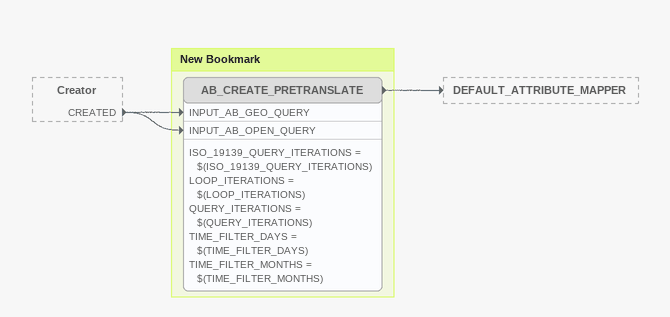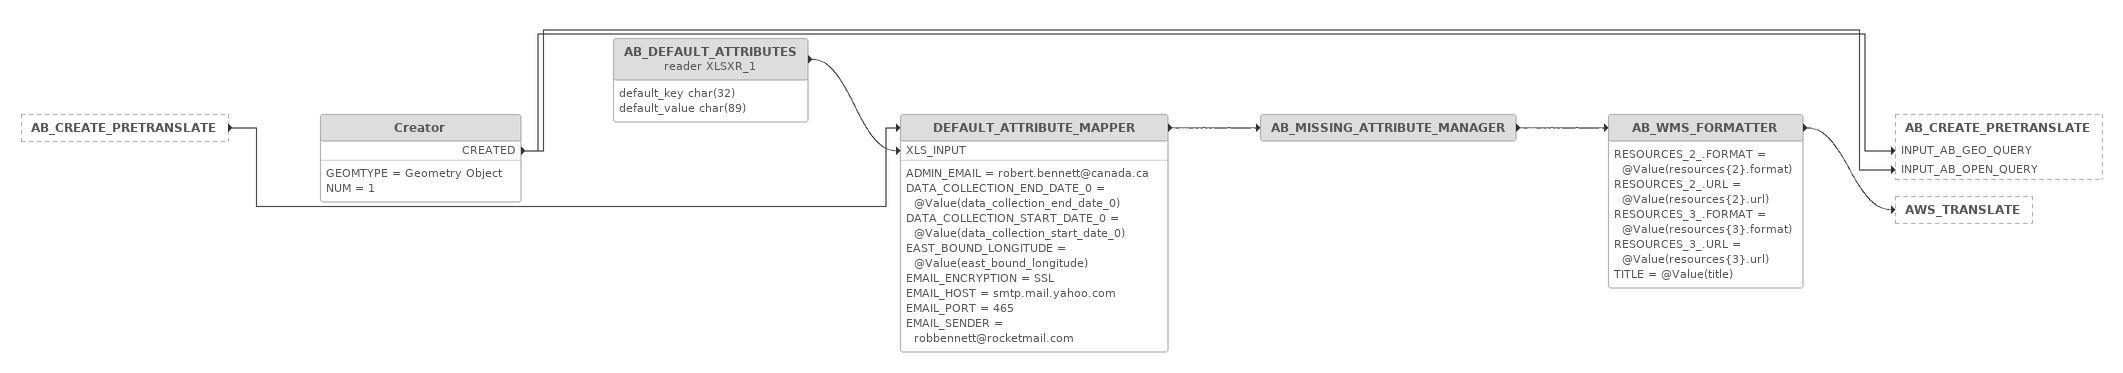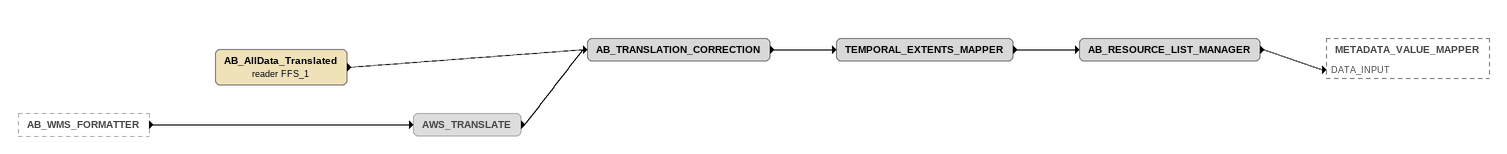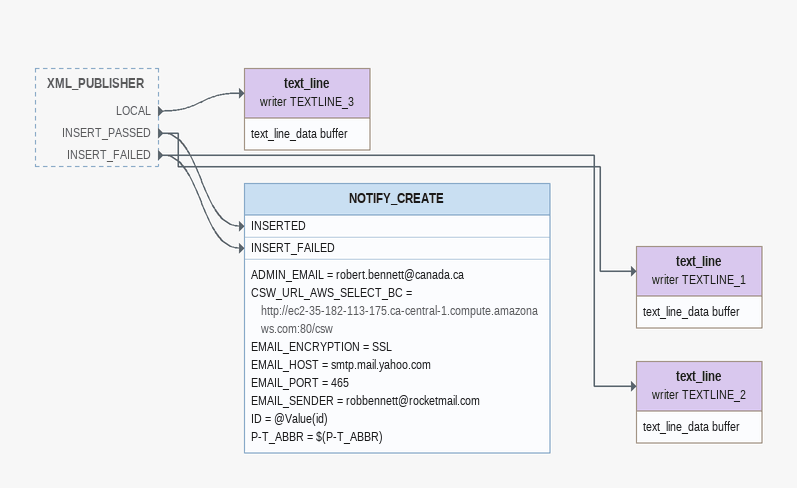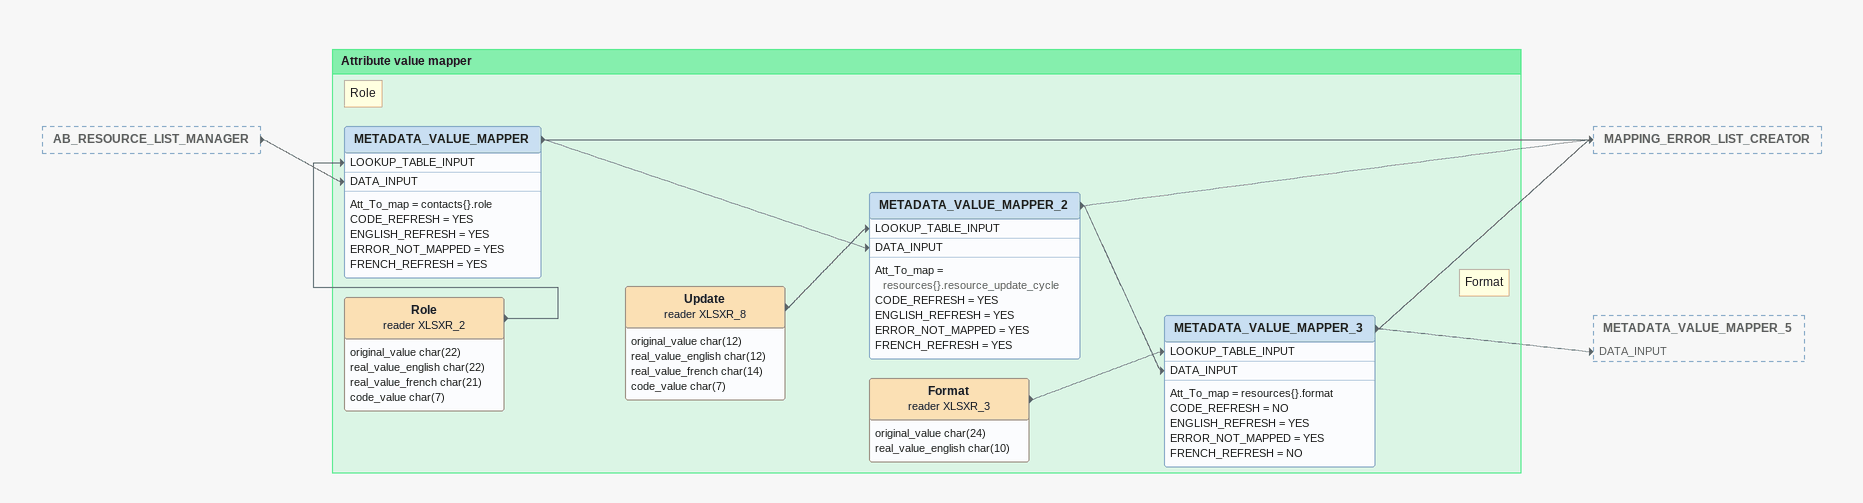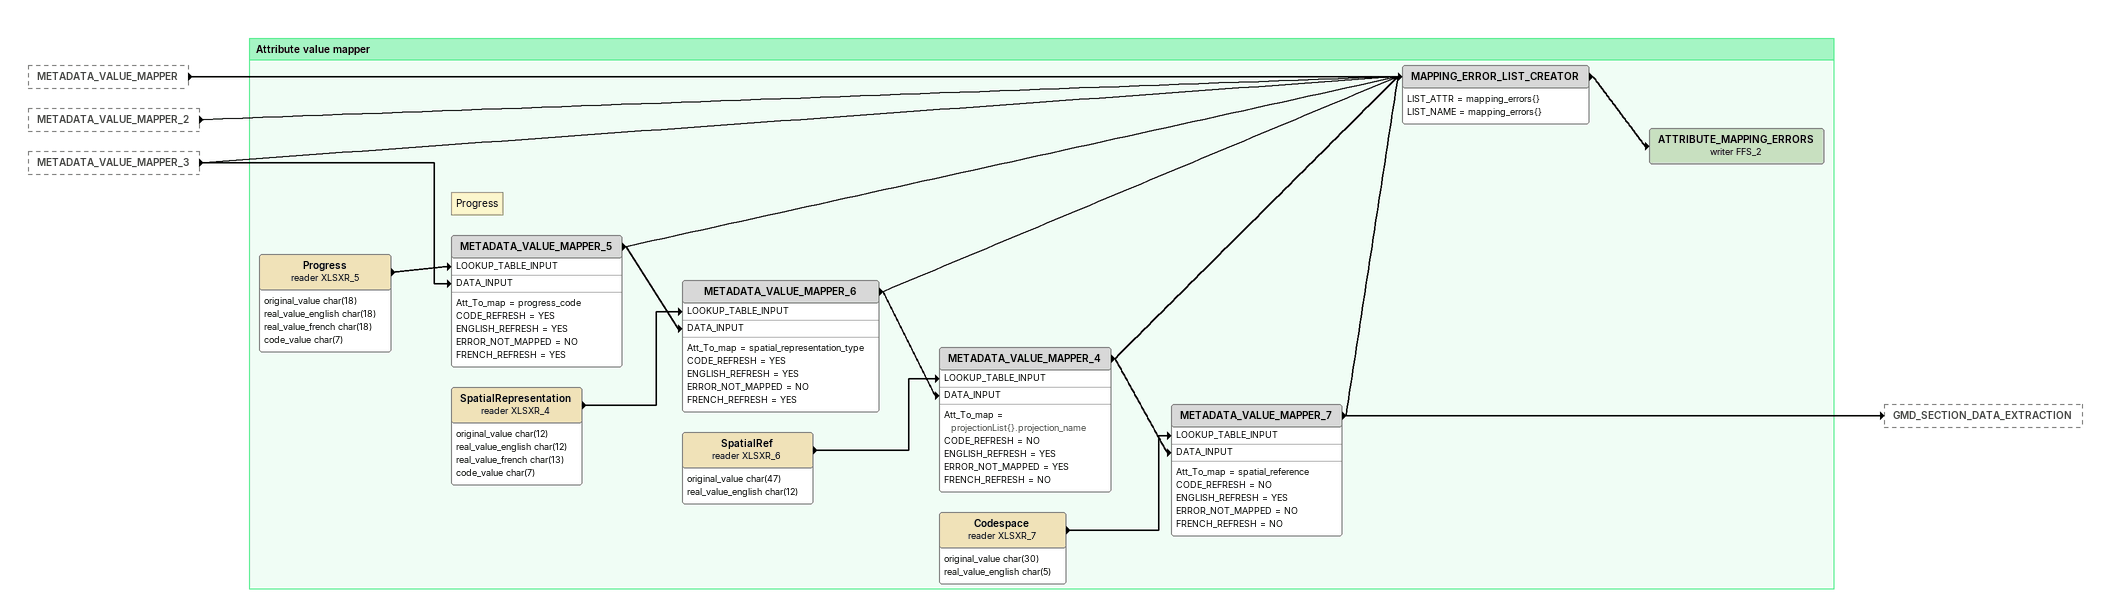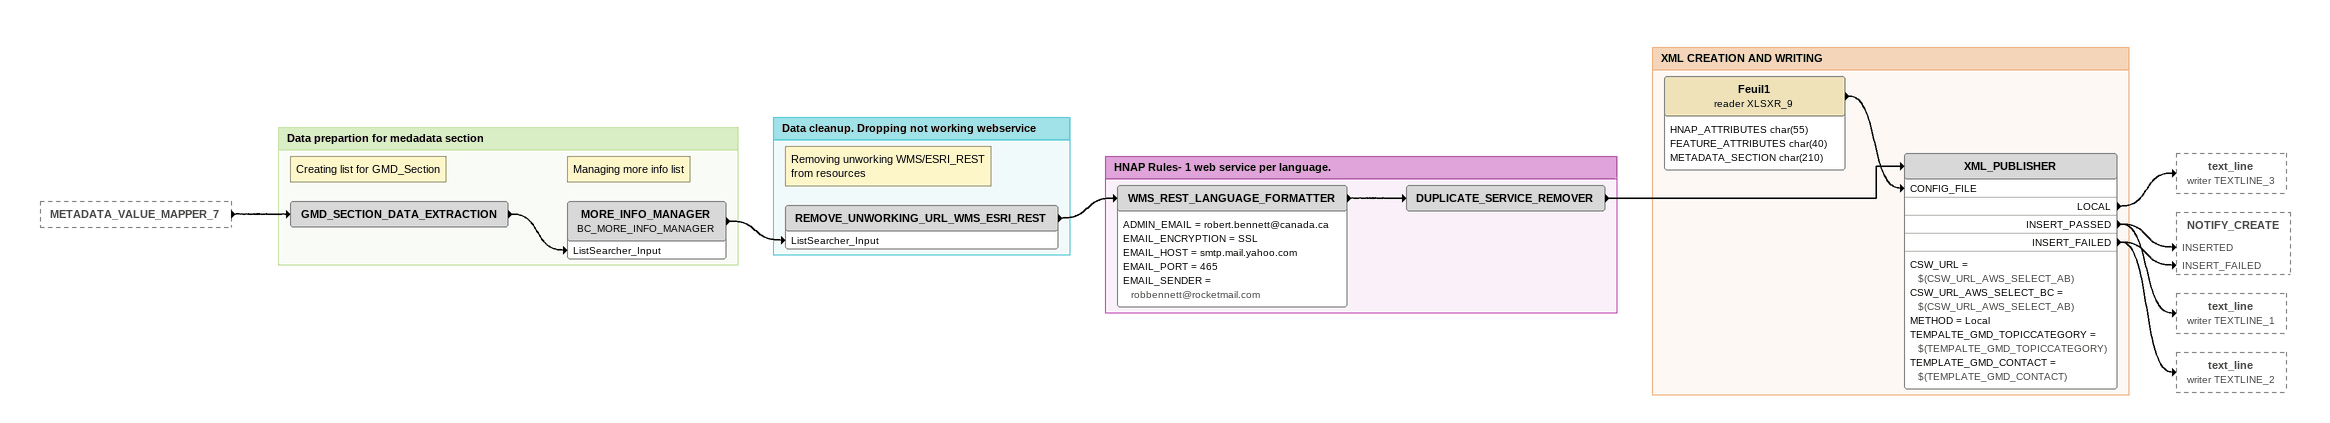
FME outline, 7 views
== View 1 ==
Creator [outside]
    CREATED -> AB_CREATE_PRETRANSLATE [INPUT_AB_GEO_QUERY]
    CREATED -> AB_CREATE_PRETRANSLATE [INPUT_AB_OPEN_QUERY]

Bookmark: New Bookmark
AB_CREATE_PRETRANSLATE [off]
    ISO_19139_QUERY_ITERATIONS = $(ISO_19139_QUERY_ITERATIONS)
    LOOP_ITERATIONS = $(LOOP_ITERATIONS)
    QUERY_ITERATIONS = $(QUERY_ITERATIONS)
    TIME_FILTER_DAYS = $(TIME_FILTER_DAYS)
    TIME_FILTER_MONTHS = $(TIME_FILTER_MONTHS)
    -> DEFAULT_ATTRIBUTE_MAPPER

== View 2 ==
AB_CREATE_PRETRANSLATE [outside]
    -> DEFAULT_ATTRIBUTE_MAPPER
Creator [off]
    GEOMTYPE = Geometry Object
    NUM = 1
    CREATED -> AB_CREATE_PRETRANSLATE [INPUT_AB_GEO_QUERY]
    CREATED -> AB_CREATE_PRETRANSLATE [INPUT_AB_OPEN_QUERY]
AB_DEFAULT_ATTRIBUTES (reader XLSXR_1) [off]
    attributes: default_key char(32), default_value char(89)
    -> DEFAULT_ATTRIBUTE_MAPPER [XLS_INPUT]
DEFAULT_ATTRIBUTE_MAPPER [off]
    ADMIN_EMAIL = robert.bennett@canada.ca
    DATA_COLLECTION_END_DATE_0 = @Value(data_collection_end_date_0)
    DATA_COLLECTION_START_DATE_0 = @Value(data_collection_start_date_0)
    EAST_BOUND_LONGITUDE = @Value(east_bound_longitude)
    EMAIL_ENCRYPTION = SSL
    EMAIL_HOST = smtp.mail.yahoo.com
    EMAIL_PORT = 465
    EMAIL_SENDER = robbennett@rocketmail.com
    -> AB_MISSING_ATTRIBUTE_MANAGER
AB_MISSING_ATTRIBUTE_MANAGER [off]
    -> AB_WMS_FORMATTER
AB_WMS_FORMATTER [off]
    RESOURCES_2_.FORMAT = @Value(resources{2}.format)
    RESOURCES_2_.URL = @Value(resources{2}.url)
    RESOURCES_3_.FORMAT = @Value(resources{3}.format)
    RESOURCES_3_.URL = @Value(resources{3}.url)
    TITLE = @Value(title)
    -> AWS_TRANSLATE

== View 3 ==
AB_WMS_FORMATTER [outside]
    -> AWS_TRANSLATE
AWS_TRANSLATE [off]
    -> AB_TRANSLATION_CORRECTION
AB_AllData_Translated (reader FFS_1)
    -> AB_TRANSLATION_CORRECTION
AB_TRANSLATION_CORRECTION
    -> TEMPORAL_EXTENTS_MAPPER
TEMPORAL_EXTENTS_MAPPER
    -> AB_RESOURCE_LIST_MANAGER
AB_RESOURCE_LIST_MANAGER
    -> METADATA_VALUE_MAPPER [DATA_INPUT]

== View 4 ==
XML_PUBLISHER [outside]
    LOCAL -> text_line (writer TEXTLINE_3)
    INSERT_PASSED -> NOTIFY_CREATE [INSERTED]
    INSERT_PASSED -> text_line (writer TEXTLINE_1)
    INSERT_FAILED -> NOTIFY_CREATE [INSERT_FAILED]
    INSERT_FAILED -> text_line (writer TEXTLINE_2)
text_line (writer TEXTLINE_3)
    attributes: text_line_data buffer
NOTIFY_CREATE
    ADMIN_EMAIL = robert.bennett@canada.ca
    CSW_URL_AWS_SELECT_BC = http://ec2-35-182-113-175.ca-central-1.compute.amazonaws.com:80/csw
    EMAIL_ENCRYPTION = SSL
    EMAIL_HOST = smtp.mail.yahoo.com
    EMAIL_PORT = 465
    EMAIL_SENDER = robbennett@rocketmail.com
    ID = @Value(id)
    P-T_ABBR = $(P-T_ABBR)
text_line (writer TEXTLINE_1)
    attributes: text_line_data buffer
text_line (writer TEXTLINE_2)
    attributes: text_line_data buffer

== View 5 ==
AB_RESOURCE_LIST_MANAGER [outside]
    -> METADATA_VALUE_MAPPER [DATA_INPUT]

Bookmark: Attribute value mapper
Role (reader XLSXR_2)
    attributes: original_value char(22), real_value_english char(22), real_value_french char(21), code_value char(7)
    -> METADATA_VALUE_MAPPER [LOOKUP_TABLE_INPUT]
Note: Role
METADATA_VALUE_MAPPER
    Att_To_map = contacts{}.role
    CODE_REFRESH = YES
    ENGLISH_REFRESH = YES
    ERROR_NOT_MAPPED = YES
    FRENCH_REFRESH = YES
    -> METADATA_VALUE_MAPPER_2 [DATA_INPUT]
    -> MAPPING_ERROR_LIST_CREATOR
Update (reader XLSXR_8)
    attributes: original_value char(12), real_value_english char(12), real_value_french char(14), code_value char(7)
    -> METADATA_VALUE_MAPPER_2 [LOOKUP_TABLE_INPUT]
METADATA_VALUE_MAPPER_2
    Att_To_map = resources{}.resource_update_cycle
    CODE_REFRESH = YES
    ENGLISH_REFRESH = YES
    ERROR_NOT_MAPPED = YES
    FRENCH_REFRESH = YES
    -> MAPPING_ERROR_LIST_CREATOR
    -> METADATA_VALUE_MAPPER_3 [DATA_INPUT]
Format (reader XLSXR_3)
    attributes: original_value char(24), real_value_english char(10)
    -> METADATA_VALUE_MAPPER_3 [LOOKUP_TABLE_INPUT]
Note: Format
METADATA_VALUE_MAPPER_3
    Att_To_map = resources{}.format
    CODE_REFRESH = NO
    ENGLISH_REFRESH = YES
    ERROR_NOT_MAPPED = YES
    FRENCH_REFRESH = NO
    -> METADATA_VALUE_MAPPER_5 [DATA_INPUT]
    -> MAPPING_ERROR_LIST_CREATOR

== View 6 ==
METADATA_VALUE_MAPPER [outside]
    -> MAPPING_ERROR_LIST_CREATOR
METADATA_VALUE_MAPPER_2 [outside]
    -> MAPPING_ERROR_LIST_CREATOR
METADATA_VALUE_MAPPER_3 [outside]
    -> METADATA_VALUE_MAPPER_5 [DATA_INPUT]
    -> MAPPING_ERROR_LIST_CREATOR

Bookmark: Attribute value mapper
Progress (reader XLSXR_5)
    attributes: original_value char(18), real_value_english char(18), real_value_french char(18), code_value char(7)
    -> METADATA_VALUE_MAPPER_5 [LOOKUP_TABLE_INPUT]
Note: Progress
METADATA_VALUE_MAPPER_5
    Att_To_map = progress_code
    CODE_REFRESH = YES
    ENGLISH_REFRESH = YES
    ERROR_NOT_MAPPED = NO
    FRENCH_REFRESH = YES
    -> METADATA_VALUE_MAPPER_6 [DATA_INPUT]
    -> MAPPING_ERROR_LIST_CREATOR
SpatialRepresentation (reader XLSXR_4)
    attributes: original_value char(12), real_value_english char(12), real_value_french char(13), code_value char(7)
    -> METADATA_VALUE_MAPPER_6 [LOOKUP_TABLE_INPUT]
METADATA_VALUE_MAPPER_6
    Att_To_map = spatial_representation_type
    CODE_REFRESH = YES
    ENGLISH_REFRESH = YES
    ERROR_NOT_MAPPED = NO
    FRENCH_REFRESH = YES
    -> MAPPING_ERROR_LIST_CREATOR
    -> METADATA_VALUE_MAPPER_4 [DATA_INPUT]
SpatialRef (reader XLSXR_6)
    attributes: original_value char(47), real_value_english char(12)
    -> METADATA_VALUE_MAPPER_4 [LOOKUP_TABLE_INPUT]
METADATA_VALUE_MAPPER_4
    Att_To_map = projectionList{}.projection_name
    CODE_REFRESH = NO
    ENGLISH_REFRESH = YES
    ERROR_NOT_MAPPED = YES
    FRENCH_REFRESH = NO
    -> MAPPING_ERROR_LIST_CREATOR
    -> METADATA_VALUE_MAPPER_7 [DATA_INPUT]
Codespace (reader XLSXR_7)
    attributes: original_value char(30), real_value_english char(5)
    -> METADATA_VALUE_MAPPER_7 [LOOKUP_TABLE_INPUT]
METADATA_VALUE_MAPPER_7
    Att_To_map = spatial_reference
    CODE_REFRESH = NO
    ENGLISH_REFRESH = YES
    ERROR_NOT_MAPPED = NO
    FRENCH_REFRESH = NO
    -> MAPPING_ERROR_LIST_CREATOR
    -> GMD_SECTION_DATA_EXTRACTION
MAPPING_ERROR_LIST_CREATOR
    LIST_ATTR = mapping_errors{}
    LIST_NAME = mapping_errors{}
    -> ATTRIBUTE_MAPPING_ERRORS (writer FFS_2)
ATTRIBUTE_MAPPING_ERRORS (writer FFS_2)

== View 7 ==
METADATA_VALUE_MAPPER_7 [outside]
    -> GMD_SECTION_DATA_EXTRACTION

Bookmark: Data prepartion for medadata section
Note: Creating list for GMD_Section
GMD_SECTION_DATA_EXTRACTION
    -> MORE_INFO_MANAGER [ListSearcher_Input]
Note: Managing more info list
MORE_INFO_MANAGER: BC_MORE_INFO_MANAGER
    -> REMOVE_UNWORKING_URL_WMS_ESRI_REST [ListSearcher_Input]

Bookmark: Data cleanup. Dropping not working webservice
Note: Removing unworking WMS/ESRI_REST from resources
REMOVE_UNWORKING_URL_WMS_ESRI_REST
    -> WMS_REST_LANGUAGE_FORMATTER

Bookmark: HNAP Rules- 1 web service per language.
WMS_REST_LANGUAGE_FORMATTER
    ADMIN_EMAIL = robert.bennett@canada.ca
    EMAIL_ENCRYPTION = SSL
    EMAIL_HOST = smtp.mail.yahoo.com
    EMAIL_PORT = 465
    EMAIL_SENDER = robbennett@rocketmail.com
    -> DUPLICATE_SERVICE_REMOVER
DUPLICATE_SERVICE_REMOVER
    -> XML_PUBLISHER

Bookmark: XML CREATION AND WRITING
Feuil1 (reader XLSXR_9)
    attributes: HNAP_ATTRIBUTES char(55), FEATURE_ATTRIBUTES char(40), METADATA_SECTION char(210)
    -> XML_PUBLISHER [CONFIG_FILE]
XML_PUBLISHER
    CSW_URL = $(CSW_URL_AWS_SELECT_AB)
    CSW_URL_AWS_SELECT_BC = $(CSW_URL_AWS_SELECT_AB)
    METHOD = Local
    TEMPALTE_GMD_TOPICCATEGORY = $(TEMPALTE_GMD_TOPICCATEGORY)
    TEMPLATE_GMD_CONTACT = $(TEMPLATE_GMD_CONTACT)
    LOCAL -> text_line (writer TEXTLINE_3)
    INSERT_PASSED -> NOTIFY_CREATE [INSERTED]
    INSERT_PASSED -> text_line (writer TEXTLINE_1)
    INSERT_FAILED -> NOTIFY_CREATE [INSERT_FAILED]
    INSERT_FAILED -> text_line (writer TEXTLINE_2)
